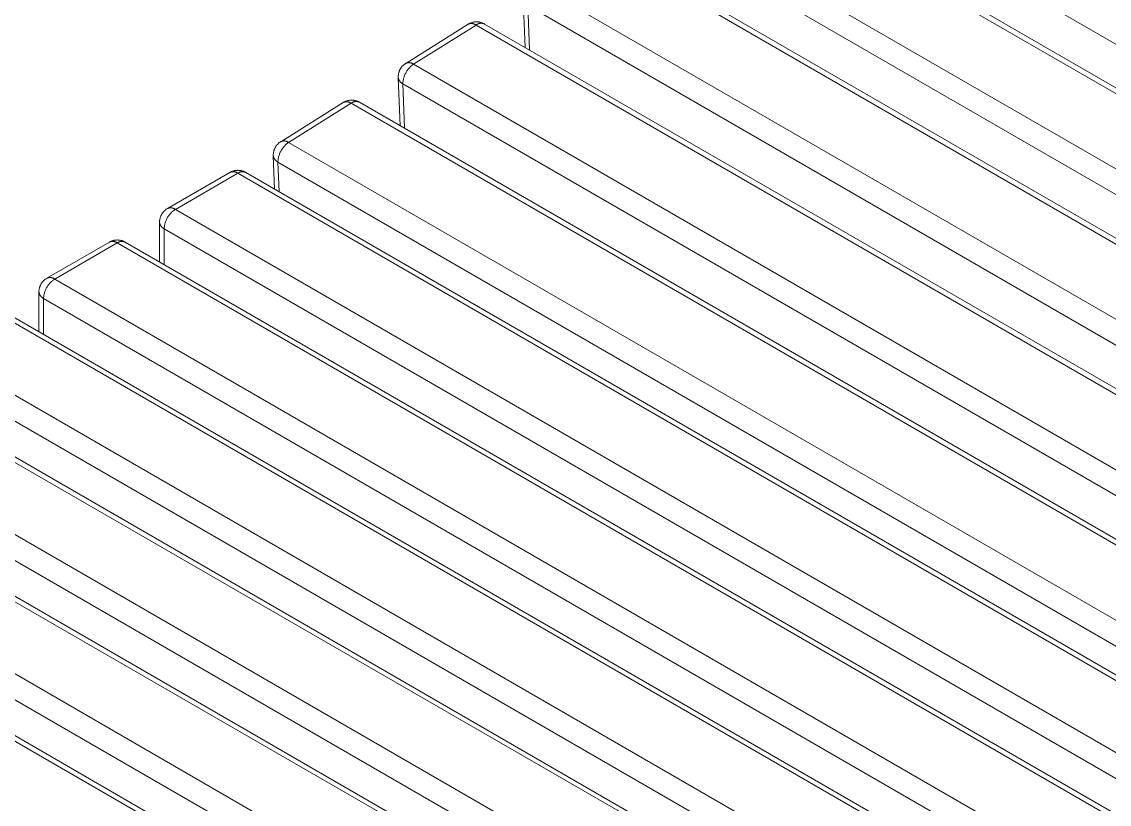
# Model space of a CAD drawing. Header units: millimetres. Extents: x -30 to 4992, y -440 to 3111.
# Drawn here: x 531.1 to 757.2, y 530.1 to 692.7 of the extents above; entities that cross this region are included whole.
import ezdxf

# ---------------------------------------------------------------- set-up
doc = ezdxf.new("R2010")
doc.units = ezdxf.units.MM
doc.layers.add('ZANO_R', color=7, linetype='Continuous', lineweight=0)

msp = doc.modelspace()

# ---------------------------------------------------------------- linework, layer by layer
at = {"layer": 'ZANO_R'}
for p, q in [((1519.64, 248.65), (688.29, 728.63)), ((1508.86, 244.59), (677.51, 724.57)), ((679.27, 724.78), (1510.58, 244.83)), ((664.52, 716.43), (1495.87, 236.45)), ((1493.65, 232.38), (662.3, 712.36)), ((1482.88, 228.32), (651.53, 708.3)), ((653.28, 708.51), (1484.59, 228.56)), ((638.54, 700.16), (1469.89, 220.18)), ((635.73, 687.37), (635.35, 697.41)), ((636.31, 696.09), (636.66, 686.84)), ((1467.66, 216.11), (636.31, 696.09)), ((610.91, 684.05), (623.89, 692.18)), ((623.89, 692.18), (623.94, 692.21)), ((623.93, 692.21), (624.03, 692.27)), ((623.94, 692.21), (623.99, 692.23)), ((623.99, 692.23), (624.04, 692.25)), ((624.03, 692.27), (624.13, 692.32)), ((624.04, 692.25), (624.09, 692.26)), ((624.09, 692.26), (624.14, 692.28)), ((624.13, 692.32), (624.23, 692.37)), ((624.14, 692.28), (624.2, 692.29)), ((624.2, 692.29), (624.25, 692.31)), ((624.23, 692.37), (624.33, 692.42)), ((624.25, 692.31), (624.3, 692.32)), ((624.3, 692.32), (624.36, 692.33)), ((624.33, 692.42), (624.43, 692.46)), ((624.36, 692.33), (624.41, 692.33)), ((624.41, 692.33), (624.47, 692.34)), ((624.43, 692.46), (624.54, 692.5)), ((624.47, 692.34), (624.52, 692.34)), ((624.52, 692.34), (624.57, 692.34)), ((624.54, 692.5), (624.64, 692.53)), ((624.57, 692.34), (624.63, 692.34)), ((624.63, 692.34), (624.68, 692.34)), ((624.64, 692.53), (624.75, 692.57)), ((624.68, 692.34), (624.74, 692.34)), ((624.74, 692.34), (624.79, 692.33)), ((624.75, 692.57), (624.86, 692.6)), ((624.79, 692.33), (624.85, 692.32)), ((624.85, 692.32), (624.9, 692.31)), ((624.86, 692.6), (624.97, 692.62)), ((624.9, 692.31), (624.95, 692.3)), ((624.95, 692.3), (625.01, 692.29)), ((624.97, 692.62), (625.08, 692.64)), ((625.01, 692.29), (625.06, 692.27)), ((625.06, 692.27), (625.11, 692.26)), ((625.08, 692.64), (625.19, 692.66)), ((625.11, 692.26), (625.16, 692.24)), ((625.16, 692.24), (625.21, 692.22)), ((625.19, 692.66), (625.3, 692.67)), ((625.21, 692.22), (625.26, 692.19)), ((625.26, 692.19), (625.31, 692.17)), ((625.3, 692.67), (625.42, 692.68)), ((625.31, 692.17), (625.36, 692.15)), ((625.36, 692.15), (625.41, 692.12)), ((625.41, 692.12), (625.45, 692.09)), ((625.42, 692.68), (625.53, 692.69)), ((625.45, 692.09), (625.5, 692.06)), ((625.5, 692.06), (625.54, 692.03)), ((625.53, 692.69), (625.64, 692.69)), ((625.59, 692.06), (625.54, 692.03)), ((625.64, 692.1), (625.59, 692.06)), ((625.64, 692.69), (625.75, 692.69)), ((625.69, 692.13), (625.64, 692.1)), ((625.74, 692.16), (625.69, 692.13)), ((625.79, 692.19), (625.74, 692.16)), ((625.75, 692.69), (625.87, 692.68)), ((625.84, 692.21), (625.79, 692.19)), ((625.89, 692.24), (625.84, 692.21)), ((625.87, 692.68), (625.98, 692.67)), ((625.94, 692.26), (625.89, 692.24)), ((626, 692.28), (625.94, 692.26)), ((625.98, 692.67), (626.09, 692.66)), ((626.05, 692.3), (626, 692.28)), ((626.11, 692.32), (626.05, 692.3)), ((626.09, 692.66), (626.2, 692.64)), ((626.16, 692.34), (626.11, 692.32)), ((626.22, 692.35), (626.16, 692.34)), ((626.2, 692.64), (626.31, 692.62)), ((626.28, 692.36), (626.22, 692.35)), ((626.33, 692.37), (626.28, 692.36)), ((626.31, 692.62), (626.42, 692.6)), ((626.39, 692.38), (626.33, 692.37)), ((626.45, 692.39), (626.39, 692.38)), ((626.42, 692.6), (626.53, 692.57)), ((626.51, 692.39), (626.45, 692.39)), ((626.57, 692.39), (626.51, 692.39)), ((626.53, 692.57), (626.64, 692.53)), ((626.62, 692.39), (626.57, 692.39)), ((626.68, 692.39), (626.62, 692.39)), ((626.64, 692.53), (626.75, 692.5)), ((626.74, 692.39), (626.68, 692.39)), ((626.8, 692.38), (626.74, 692.39)), ((626.75, 692.5), (626.85, 692.46)), ((626.85, 692.37), (626.8, 692.38)), ((626.85, 692.46), (626.95, 692.42)), ((626.91, 692.36), (626.85, 692.37)), ((626.97, 692.35), (626.91, 692.36)), ((626.95, 692.42), (627.06, 692.37)), ((627.03, 692.34), (626.97, 692.35)), ((627.08, 692.32), (627.03, 692.34)), ((627.06, 692.37), (627.16, 692.32)), ((627.14, 692.3), (627.08, 692.32)), ((627.19, 692.28), (627.14, 692.3)), ((627.16, 692.32), (627.26, 692.26)), ((627.25, 692.26), (627.19, 692.28)), ((627.3, 692.24), (627.25, 692.26)), ((627.3, 692.24), (1458.61, 212.28)), ((625.54, 692.03), (612.55, 683.89)), ((1456.89, 212.05), (625.54, 692.03)), ((609.81, 682.92), (609.87, 683.02)), ((609.87, 683.02), (609.93, 683.11)), ((609.93, 683.11), (609.99, 683.2)), ((609.99, 683.2), (610.06, 683.29)), ((610.06, 683.29), (610.13, 683.38)), ((610.13, 683.38), (610.21, 683.47)), ((610.21, 683.47), (610.28, 683.55)), ((610.28, 683.55), (610.36, 683.63)), ((610.36, 683.63), (610.45, 683.71)), ((610.45, 683.71), (610.53, 683.78)), ((610.53, 683.78), (610.62, 683.85)), ((610.62, 683.85), (610.71, 683.92)), ((610.71, 683.92), (610.8, 683.99)), ((610.8, 683.99), (610.9, 684.05)), ((610.9, 684.05), (610.95, 684.07)), ((610.95, 684.07), (611, 684.09)), ((611, 684.09), (611.05, 684.11)), ((611.05, 684.11), (611.1, 684.13)), ((611.1, 684.13), (611.15, 684.14)), ((611.15, 684.14), (611.2, 684.16)), ((611.2, 684.16), (611.26, 684.17)), ((611.26, 684.17), (611.31, 684.18)), ((611.31, 684.18), (611.36, 684.19)), ((611.36, 684.19), (611.42, 684.2)), ((611.42, 684.2), (611.47, 684.2)), ((611.47, 684.2), (611.53, 684.21)), ((611.62, 683.07), (611.5, 682.93)), ((611.53, 684.21), (611.58, 684.21)), ((611.58, 684.21), (611.64, 684.21)), ((611.74, 683.2), (611.62, 683.07)), ((611.64, 684.21), (611.69, 684.2)), ((611.69, 684.2), (611.75, 684.2)), ((611.86, 683.33), (611.74, 683.2)), ((611.75, 684.2), (611.8, 684.19)), ((611.8, 684.19), (611.85, 684.19)), ((611.85, 684.19), (611.91, 684.18)), ((611.99, 683.45), (611.86, 683.33)), ((611.91, 684.18), (611.96, 684.16)), ((611.96, 684.16), (612.01, 684.15)), ((612.13, 683.57), (611.99, 683.45)), ((612.01, 684.15), (612.07, 684.14)), ((612.07, 684.14), (612.12, 684.12)), ((612.12, 684.12), (612.17, 684.1)), ((612.26, 683.68), (612.13, 683.57)), ((612.17, 684.1), (612.22, 684.08)), ((612.22, 684.08), (612.27, 684.06)), ((612.41, 683.79), (612.26, 683.68)), ((612.27, 684.06), (612.32, 684.03)), ((612.32, 684.03), (612.37, 684.01)), ((612.37, 684.01), (612.41, 683.98)), ((612.41, 683.98), (612.46, 683.95)), ((612.55, 683.89), (612.41, 683.79)), ((612.46, 683.95), (612.51, 683.92)), ((612.51, 683.92), (612.55, 683.89)), ((612.55, 683.89), (1443.9, 203.91)), ((609.36, 681.3), (609.37, 681.42)), ((609.37, 681.19), (609.36, 681.3)), ((609.37, 681.53), (609.39, 681.64)), ((609.37, 681.42), (609.37, 681.53)), ((609.37, 681.13), (609.37, 681.19)), ((609.74, 671.1), (609.37, 681.14)), ((609.38, 681.08), (609.37, 681.13)), ((609.39, 681.02), (609.38, 681.08)), ((609.39, 681.64), (609.4, 681.75)), ((609.4, 680.97), (609.39, 681.02)), ((609.4, 681.75), (609.42, 681.87)), ((609.41, 680.91), (609.4, 680.97)), ((609.43, 680.86), (609.41, 680.91)), ((609.42, 681.87), (609.44, 681.98)), ((609.45, 680.8), (609.43, 680.86)), ((609.44, 681.98), (609.47, 682.09)), ((609.47, 680.75), (609.45, 680.8)), ((609.47, 682.09), (609.5, 682.2)), ((609.49, 680.7), (609.47, 680.75)), ((609.5, 682.2), (609.53, 682.3)), ((609.53, 682.3), (609.57, 682.41)), ((609.57, 682.41), (609.61, 682.51)), ((609.61, 682.51), (609.65, 682.62)), ((609.65, 682.62), (609.7, 682.72)), ((609.7, 682.72), (609.75, 682.82)), ((609.75, 682.82), (609.81, 682.92)), ((610.47, 680.88), (610.43, 680.7)), ((610.52, 681.05), (610.47, 680.88)), ((610.57, 681.22), (610.52, 681.05)), ((610.62, 681.39), (610.57, 681.22)), ((610.69, 681.56), (610.62, 681.39)), ((610.76, 681.72), (610.69, 681.56)), ((610.83, 681.88), (610.76, 681.72)), ((610.91, 682.04), (610.83, 681.88)), ((611, 682.2), (610.91, 682.04)), ((611.09, 682.35), (611, 682.2)), ((611.18, 682.5), (611.09, 682.35)), ((611.28, 682.65), (611.18, 682.5)), ((611.39, 682.79), (611.28, 682.65)), ((611.5, 682.93), (611.39, 682.79)), ((609.51, 680.64), (609.49, 680.7)), ((609.53, 680.59), (609.51, 680.64)), ((609.56, 680.54), (609.53, 680.59)), ((609.59, 680.49), (609.56, 680.54)), ((609.62, 680.45), (609.59, 680.49)), ((609.65, 680.4), (609.62, 680.45)), ((609.68, 680.35), (609.65, 680.4)), ((609.71, 680.31), (609.68, 680.35)), ((609.75, 680.26), (609.71, 680.31)), ((609.79, 680.22), (609.75, 680.26)), ((609.82, 680.18), (609.79, 680.22)), ((609.86, 680.14), (609.82, 680.18)), ((609.91, 680.1), (609.86, 680.14)), ((609.95, 680.06), (609.91, 680.1)), ((609.99, 680.02), (609.95, 680.06)), ((610.04, 679.99), (609.99, 680.02)), ((610.08, 679.96), (610.04, 679.99)), ((610.13, 679.93), (610.08, 679.96)), ((610.18, 679.9), (610.13, 679.93)), ((610.23, 679.87), (610.18, 679.9)), ((610.28, 679.84), (610.23, 679.87)), ((610.33, 679.82), (610.28, 679.84)), ((610.34, 680), (610.33, 679.82)), ((610.33, 679.82), (610.67, 670.56)), ((1441.68, 199.84), (610.33, 679.82)), ((610.35, 680.17), (610.34, 680)), ((610.37, 680.35), (610.35, 680.17)), ((610.4, 680.53), (610.37, 680.35)), ((610.43, 680.7), (610.4, 680.53)), ((598.45, 676.19), (598.55, 676.23)), ((598.55, 676.23), (598.66, 676.26)), ((598.66, 676.26), (598.77, 676.3)), ((598.77, 676.3), (598.88, 676.32)), ((598.88, 676.32), (598.99, 676.35)), ((598.99, 676.35), (599.1, 676.37)), ((599.1, 676.37), (599.21, 676.39)), ((599.21, 676.39), (599.32, 676.4)), ((599.32, 676.4), (599.43, 676.41)), ((599.43, 676.41), (599.54, 676.42)), ((599.54, 676.42), (599.66, 676.42)), ((599.66, 676.42), (599.77, 676.42)), ((599.77, 676.42), (599.88, 676.41)), ((599.88, 676.41), (599.99, 676.4)), ((599.99, 676.4), (600.11, 676.39)), ((600.11, 676.39), (600.22, 676.37)), ((600.22, 676.37), (600.33, 676.35)), ((600.33, 676.35), (600.44, 676.32)), ((600.44, 676.32), (600.55, 676.3)), ((600.55, 676.3), (600.65, 676.26)), ((600.65, 676.26), (600.76, 676.23)), ((600.76, 676.23), (600.87, 676.19)), ((584.92, 667.78), (597.9, 675.91)), ((599.56, 675.76), (586.57, 667.62)), ((597.9, 675.91), (597.95, 675.94)), ((597.94, 675.94), (598.04, 675.99)), ((597.95, 675.94), (598, 675.96)), ((598, 675.96), (598.06, 675.98)), ((598.04, 675.99), (598.14, 676.05)), ((598.06, 675.98), (598.11, 675.99)), ((598.11, 675.99), (598.16, 676.01)), ((598.14, 676.05), (598.24, 676.1)), ((598.16, 676.01), (598.21, 676.02)), ((598.21, 676.02), (598.26, 676.04)), ((598.24, 676.1), (598.34, 676.14)), ((598.26, 676.04), (598.32, 676.05)), ((598.32, 676.05), (598.37, 676.05)), ((598.34, 676.14), (598.45, 676.19)), ((598.37, 676.05), (598.43, 676.06)), ((598.43, 676.06), (598.48, 676.07)), ((598.48, 676.07), (598.53, 676.07)), ((598.53, 676.07), (598.59, 676.07)), ((598.59, 676.07), (598.64, 676.07)), ((598.64, 676.07), (598.7, 676.07)), ((598.7, 676.07), (598.75, 676.06)), ((598.75, 676.06), (598.81, 676.06)), ((598.81, 676.06), (598.86, 676.05)), ((598.86, 676.05), (598.91, 676.04)), ((598.91, 676.04), (598.97, 676.03)), ((598.97, 676.03), (599.02, 676.02)), ((599.02, 676.02), (599.07, 676)), ((599.07, 676), (599.13, 675.98)), ((599.13, 675.98), (599.18, 675.97)), ((599.18, 675.97), (599.23, 675.95)), ((599.23, 675.95), (599.28, 675.92)), ((599.28, 675.92), (599.33, 675.9)), ((599.33, 675.9), (599.37, 675.87)), ((599.37, 675.87), (599.42, 675.85)), ((599.42, 675.85), (599.47, 675.82)), ((599.47, 675.82), (599.51, 675.79)), ((599.51, 675.79), (599.56, 675.76)), ((599.6, 675.79), (599.56, 675.76)), ((1430.91, 195.78), (599.56, 675.76)), ((599.65, 675.83), (599.6, 675.79)), ((599.7, 675.86), (599.65, 675.83)), ((599.75, 675.89), (599.7, 675.86)), ((599.8, 675.92), (599.75, 675.89)), ((599.85, 675.94), (599.8, 675.92)), ((599.9, 675.97), (599.85, 675.94)), ((599.96, 675.99), (599.9, 675.97)), ((600.01, 676.01), (599.96, 675.99)), ((600.07, 676.03), (600.01, 676.01)), ((600.12, 676.05), (600.07, 676.03)), ((600.18, 676.07), (600.12, 676.05)), ((600.23, 676.08), (600.18, 676.07)), ((600.29, 676.09), (600.23, 676.08)), ((600.35, 676.1), (600.29, 676.09)), ((600.41, 676.11), (600.35, 676.1)), ((600.46, 676.12), (600.41, 676.11)), ((600.52, 676.12), (600.46, 676.12)), ((600.58, 676.12), (600.52, 676.12)), ((600.64, 676.12), (600.58, 676.12)), ((600.7, 676.12), (600.64, 676.12)), ((600.75, 676.12), (600.7, 676.12)), ((600.81, 676.11), (600.75, 676.12)), ((600.87, 676.1), (600.81, 676.11)), ((600.87, 676.19), (600.97, 676.14)), ((600.93, 676.09), (600.87, 676.1)), ((600.98, 676.08), (600.93, 676.09)), ((600.97, 676.14), (601.07, 676.1)), ((601.04, 676.07), (600.98, 676.08)), ((601.1, 676.05), (601.04, 676.07)), ((601.07, 676.1), (601.17, 676.05)), ((601.15, 676.03), (601.1, 676.05)), ((601.21, 676.01), (601.15, 676.03)), ((601.17, 676.05), (601.27, 675.99)), ((601.26, 675.99), (601.21, 676.01)), ((601.31, 675.97), (601.26, 675.99)), ((601.31, 675.97), (1432.62, 196.01)), ((584.15, 667.11), (584.22, 667.2)), ((584.22, 667.2), (584.3, 667.28)), ((584.3, 667.28), (584.38, 667.36)), ((584.38, 667.36), (584.46, 667.44)), ((584.46, 667.44), (584.55, 667.51)), ((584.55, 667.51), (584.63, 667.58)), ((584.63, 667.58), (584.72, 667.65)), ((584.72, 667.65), (584.82, 667.71)), ((584.82, 667.71), (584.91, 667.78)), ((584.91, 667.78), (584.96, 667.8)), ((584.96, 667.8), (585.01, 667.82)), ((585.01, 667.82), (585.06, 667.84)), ((585.06, 667.84), (585.11, 667.86)), ((585.11, 667.86), (585.17, 667.87)), ((585.17, 667.87), (585.22, 667.89)), ((585.22, 667.89), (585.27, 667.9)), ((585.27, 667.9), (585.33, 667.91)), ((585.33, 667.91), (585.38, 667.92)), ((585.38, 667.92), (585.43, 667.93)), ((585.43, 667.93), (585.49, 667.93)), ((585.49, 667.93), (585.54, 667.93)), ((585.54, 667.93), (585.6, 667.94)), ((585.6, 667.94), (585.65, 667.94)), ((585.65, 667.94), (585.71, 667.93)), ((585.71, 667.93), (585.76, 667.93)), ((585.76, 667.93), (585.81, 667.92)), ((585.81, 667.92), (585.87, 667.92)), ((585.87, 667.92), (585.92, 667.91)), ((586.01, 667.18), (585.88, 667.06)), ((585.92, 667.91), (585.98, 667.89)), ((585.98, 667.89), (586.03, 667.88)), ((586.14, 667.3), (586.01, 667.18)), ((586.03, 667.88), (586.08, 667.87)), ((586.08, 667.87), (586.13, 667.85)), ((586.13, 667.85), (586.18, 667.83)), ((586.28, 667.41), (586.14, 667.3)), ((586.18, 667.83), (586.23, 667.81)), ((586.23, 667.81), (586.28, 667.79)), ((586.28, 667.79), (586.33, 667.76)), ((586.42, 667.52), (586.28, 667.41)), ((586.33, 667.76), (586.38, 667.74)), ((586.38, 667.74), (586.43, 667.71)), ((586.57, 667.62), (586.42, 667.52)), ((586.43, 667.71), (586.48, 667.68)), ((586.48, 667.68), (586.52, 667.65)), ((586.52, 667.65), (586.57, 667.62)), ((586.57, 667.62), (1417.92, 187.64)), ((583.38, 665.15), (583.39, 665.26)), ((583.38, 665.03), (583.38, 665.15)), ((583.38, 664.92), (583.38, 665.03)), ((583.39, 664.86), (583.38, 664.92)), ((583.39, 665.26), (583.4, 665.37)), ((583.4, 665.37), (583.41, 665.48)), ((583.41, 665.48), (583.43, 665.59)), ((583.43, 665.59), (583.46, 665.71)), ((583.46, 665.71), (583.48, 665.82)), ((583.48, 665.82), (583.51, 665.92)), ((583.51, 665.92), (583.55, 666.03)), ((583.55, 666.03), (583.58, 666.14)), ((583.58, 666.14), (583.62, 666.24)), ((583.62, 666.24), (583.67, 666.35)), ((583.67, 666.35), (583.72, 666.45)), ((583.72, 666.45), (583.77, 666.55)), ((583.77, 666.55), (583.82, 666.65)), ((583.82, 666.65), (583.88, 666.75)), ((583.88, 666.75), (583.94, 666.84)), ((583.94, 666.84), (584.01, 666.93)), ((584.01, 666.93), (584.08, 667.02)), ((584.08, 667.02), (584.15, 667.11)), ((584.58, 664.95), (584.53, 664.78)), ((584.64, 665.12), (584.58, 664.95)), ((584.7, 665.28), (584.64, 665.12)), ((584.77, 665.45), (584.7, 665.28)), ((584.84, 665.61), (584.77, 665.45)), ((584.92, 665.77), (584.84, 665.61)), ((585.01, 665.93), (584.92, 665.77)), ((585.1, 666.08), (585.01, 665.93)), ((585.2, 666.23), (585.1, 666.08)), ((585.3, 666.38), (585.2, 666.23)), ((585.4, 666.52), (585.3, 666.38)), ((585.52, 666.66), (585.4, 666.52)), ((585.63, 666.8), (585.52, 666.66)), ((585.75, 666.93), (585.63, 666.8)), ((585.88, 667.06), (585.75, 666.93)), ((583.64, 657.93), (583.38, 664.87)), ((583.39, 664.81), (583.39, 664.86)), ((583.4, 664.75), (583.39, 664.81)), ((583.42, 664.7), (583.4, 664.75)), ((583.43, 664.64), (583.42, 664.7)), ((583.44, 664.59), (583.43, 664.64)), ((583.46, 664.53), (583.44, 664.59)), ((583.48, 664.48), (583.46, 664.53)), ((583.5, 664.43), (583.48, 664.48)), ((583.52, 664.37), (583.5, 664.43)), ((583.55, 664.32), (583.52, 664.37)), ((583.57, 664.27), (583.55, 664.32)), ((583.6, 664.22), (583.57, 664.27)), ((583.63, 664.17), (583.6, 664.22)), ((583.66, 664.13), (583.63, 664.17)), ((583.69, 664.08), (583.66, 664.13)), ((583.73, 664.04), (583.69, 664.08)), ((583.76, 663.99), (583.73, 664.04)), ((583.8, 663.95), (583.76, 663.99)), ((583.84, 663.91), (583.8, 663.95)), ((583.88, 663.87), (583.84, 663.91)), ((583.92, 663.83), (583.88, 663.87)), ((583.96, 663.79), (583.92, 663.83)), ((584.01, 663.75), (583.96, 663.79)), ((584.05, 663.72), (584.01, 663.75)), ((584.1, 663.69), (584.05, 663.72)), ((584.14, 663.66), (584.1, 663.69)), ((584.19, 663.63), (584.14, 663.66)), ((584.24, 663.6), (584.19, 663.63)), ((584.29, 663.57), (584.24, 663.6)), ((584.34, 663.55), (584.29, 663.57)), ((584.35, 663.72), (584.34, 663.55)), ((584.34, 663.55), (584.57, 657.39)), ((1415.69, 183.57), (584.34, 663.55)), ((584.37, 663.9), (584.35, 663.72)), ((584.39, 664.08), (584.37, 663.9)), ((584.41, 664.26), (584.39, 664.08)), ((584.45, 664.43), (584.41, 664.26)), ((584.49, 664.61), (584.45, 664.43)), ((584.53, 664.78), (584.49, 664.61)), ((561.36, 653.88), (574.37, 661.39)), ((576.01, 661.22), (563.01, 653.71)), ((574.37, 661.39), (574.47, 661.44)), ((574.37, 661.39), (574.42, 661.41)), ((574.42, 661.41), (574.48, 661.43)), ((574.47, 661.44), (574.56, 661.49)), ((574.48, 661.43), (574.53, 661.45)), ((574.53, 661.45), (574.58, 661.47)), ((574.56, 661.49), (574.67, 661.54)), ((574.58, 661.47), (574.64, 661.48)), ((574.64, 661.48), (574.7, 661.49)), ((574.67, 661.54), (574.77, 661.58)), ((574.7, 661.49), (574.75, 661.5)), ((574.75, 661.5), (574.81, 661.51)), ((574.77, 661.58), (574.87, 661.62)), ((574.81, 661.51), (574.87, 661.52)), ((574.87, 661.62), (574.97, 661.66)), ((574.87, 661.52), (574.92, 661.53)), ((574.92, 661.53), (574.98, 661.53)), ((574.97, 661.66), (575.08, 661.69)), ((574.98, 661.53), (575.04, 661.53)), ((575.04, 661.53), (575.1, 661.53)), ((575.08, 661.69), (575.19, 661.72)), ((575.1, 661.53), (575.15, 661.53)), ((575.15, 661.53), (575.21, 661.52)), ((575.19, 661.72), (575.3, 661.75)), ((575.21, 661.52), (575.27, 661.52)), ((575.27, 661.52), (575.33, 661.51)), ((575.3, 661.75), (575.4, 661.77)), ((575.33, 661.51), (575.38, 661.5)), ((575.38, 661.5), (575.44, 661.49)), ((575.4, 661.77), (575.51, 661.79)), ((575.44, 661.49), (575.49, 661.47)), ((575.49, 661.47), (575.55, 661.45)), ((575.51, 661.79), (575.62, 661.8)), ((575.55, 661.45), (575.6, 661.44)), ((575.6, 661.44), (575.66, 661.42)), ((575.62, 661.8), (575.73, 661.81)), ((575.66, 661.42), (575.71, 661.39)), ((575.71, 661.39), (575.76, 661.37)), ((575.73, 661.81), (575.84, 661.82)), ((575.76, 661.37), (575.81, 661.34)), ((575.81, 661.34), (575.87, 661.32)), ((575.84, 661.82), (575.96, 661.83)), ((575.87, 661.32), (575.91, 661.29)), ((575.91, 661.29), (575.96, 661.26)), ((575.96, 661.83), (576.07, 661.83)), ((575.96, 661.26), (576.01, 661.22)), ((576.06, 661.26), (576.01, 661.22)), ((1407.36, 181.24), (576.01, 661.22)), ((576.11, 661.29), (576.06, 661.26)), ((576.07, 661.83), (576.18, 661.82)), ((576.16, 661.32), (576.11, 661.29)), ((576.21, 661.34), (576.16, 661.32)), ((576.18, 661.82), (576.29, 661.81)), ((576.26, 661.37), (576.21, 661.34)), ((576.31, 661.39), (576.26, 661.37)), ((576.29, 661.81), (576.4, 661.8)), ((576.36, 661.42), (576.31, 661.39)), ((576.42, 661.44), (576.36, 661.42)), ((576.4, 661.8), (576.51, 661.79)), ((576.47, 661.45), (576.42, 661.44)), ((576.53, 661.47), (576.47, 661.45)), ((576.51, 661.79), (576.62, 661.77)), ((576.58, 661.49), (576.53, 661.47)), ((576.64, 661.5), (576.58, 661.49)), ((576.62, 661.77), (576.73, 661.75)), ((576.7, 661.51), (576.64, 661.5)), ((576.75, 661.52), (576.7, 661.51)), ((576.73, 661.75), (576.83, 661.72)), ((576.81, 661.52), (576.75, 661.52)), ((576.87, 661.53), (576.81, 661.52)), ((576.83, 661.72), (576.94, 661.69)), ((576.93, 661.53), (576.87, 661.53)), ((576.98, 661.53), (576.93, 661.53)), ((576.94, 661.69), (577.05, 661.66)), ((577.04, 661.53), (576.98, 661.53)), ((577.1, 661.53), (577.04, 661.53)), ((577.05, 661.66), (577.15, 661.62)), ((577.16, 661.52), (577.1, 661.53)), ((577.15, 661.62), (577.25, 661.58)), ((577.21, 661.51), (577.16, 661.52)), ((577.27, 661.5), (577.21, 661.51)), ((577.25, 661.58), (577.36, 661.54)), ((577.33, 661.49), (577.27, 661.5)), ((577.38, 661.48), (577.33, 661.49)), ((577.36, 661.54), (577.46, 661.49)), ((577.44, 661.47), (577.38, 661.48)), ((577.49, 661.45), (577.44, 661.47)), ((577.46, 661.49), (577.56, 661.44)), ((577.55, 661.43), (577.49, 661.45)), ((577.6, 661.41), (577.55, 661.43)), ((577.56, 661.44), (577.65, 661.39)), ((577.65, 661.39), (577.6, 661.41)), ((577.65, 661.39), (1409, 181.41)), ((560.95, 653.59), (561.04, 653.66)), ((561.04, 653.66), (561.13, 653.73)), ((561.13, 653.73), (561.23, 653.79)), ((561.23, 653.79), (561.32, 653.85)), ((561.36, 653.88), (561.42, 653.9)), ((561.42, 653.9), (561.47, 653.92)), ((561.47, 653.92), (561.53, 653.94)), ((561.53, 653.94), (561.58, 653.96)), ((561.58, 653.96), (561.64, 653.97)), ((561.64, 653.97), (561.69, 653.99)), ((561.69, 653.99), (561.75, 654)), ((561.75, 654), (561.81, 654.01)), ((561.81, 654.01), (561.86, 654.01)), ((561.86, 654.01), (561.92, 654.02)), ((561.92, 654.02), (561.98, 654.02)), ((561.98, 654.02), (562.03, 654.02)), ((562.03, 654.02), (562.09, 654.02)), ((562.09, 654.02), (562.15, 654.02)), ((562.15, 654.02), (562.21, 654.02)), ((562.21, 654.02), (562.26, 654.01)), ((562.26, 654.01), (562.32, 654)), ((562.32, 654), (562.38, 653.99)), ((562.38, 653.99), (562.43, 653.98)), ((562.43, 653.98), (562.49, 653.96)), ((562.49, 653.96), (562.55, 653.95)), ((562.55, 653.95), (562.6, 653.93)), ((562.6, 653.93), (562.65, 653.91)), ((562.65, 653.91), (562.71, 653.89)), ((562.71, 653.89), (562.76, 653.86)), ((562.86, 653.61), (562.71, 653.51)), ((562.76, 653.86), (562.81, 653.84)), ((562.81, 653.84), (562.86, 653.81)), ((562.86, 653.81), (562.91, 653.78)), ((563.01, 653.71), (562.86, 653.61)), ((562.91, 653.78), (562.96, 653.75)), ((562.96, 653.75), (563.01, 653.71)), ((563.01, 653.71), (1304.01, 225.9)), ((559.73, 651.26), (559.74, 651.37)), ((559.74, 651.37), (559.75, 651.48)), ((559.75, 651.48), (559.77, 651.6)), ((559.77, 651.6), (559.79, 651.71)), ((559.79, 651.71), (559.82, 651.82)), ((559.82, 651.82), (559.85, 651.93)), ((559.85, 651.93), (559.88, 652.03)), ((559.88, 652.03), (559.91, 652.14)), ((559.91, 652.14), (559.95, 652.25)), ((559.95, 652.25), (560, 652.35)), ((560, 652.35), (560.05, 652.45)), ((560.05, 652.45), (560.1, 652.55)), ((560.1, 652.55), (560.15, 652.65)), ((560.15, 652.65), (560.21, 652.75)), ((560.21, 652.75), (560.27, 652.85)), ((560.27, 652.85), (560.33, 652.94)), ((560.33, 652.94), (560.4, 653.03)), ((560.4, 653.03), (560.47, 653.12)), ((560.47, 653.12), (560.54, 653.21)), ((560.54, 653.21), (560.62, 653.29)), ((560.62, 653.29), (560.7, 653.37)), ((560.7, 653.37), (560.78, 653.45)), ((560.78, 653.45), (560.86, 653.52)), ((560.86, 653.52), (560.95, 653.59)), ((561.09, 651.42), (561.02, 651.26)), ((561.16, 651.59), (561.09, 651.42)), ((561.24, 651.75), (561.16, 651.59)), ((561.32, 651.9), (561.24, 651.75)), ((561.41, 652.06), (561.32, 651.9)), ((561.5, 652.21), (561.41, 652.06)), ((561.6, 652.36), (561.5, 652.21)), ((561.71, 652.5), (561.6, 652.36)), ((561.82, 652.64), (561.71, 652.5)), ((561.93, 652.78), (561.82, 652.64)), ((562.05, 652.91), (561.93, 652.78)), ((562.18, 653.04), (562.05, 652.91)), ((562.3, 653.17), (562.18, 653.04)), ((562.44, 653.28), (562.3, 653.17)), ((562.57, 653.4), (562.44, 653.28)), ((562.71, 653.51), (562.57, 653.4)), ((559.72, 651.15), (559.73, 651.26)), ((559.72, 651.03), (559.72, 651.15)), ((559.72, 642.78), (559.72, 651.03)), ((559.73, 650.98), (559.72, 651.03)), ((559.74, 650.92), (559.73, 650.98)), ((559.75, 650.86), (559.74, 650.92)), ((559.76, 650.81), (559.75, 650.86)), ((559.78, 650.75), (559.76, 650.81)), ((559.79, 650.7), (559.78, 650.75)), ((559.81, 650.64), (559.79, 650.7)), ((559.83, 650.59), (559.81, 650.64)), ((559.85, 650.53), (559.83, 650.59)), ((559.88, 650.48), (559.85, 650.53)), ((559.9, 650.43), (559.88, 650.48)), ((559.93, 650.38), (559.9, 650.43)), ((559.96, 650.33), (559.93, 650.38)), ((559.99, 650.28), (559.96, 650.33)), ((560.02, 650.23), (559.99, 650.28)), ((560.06, 650.19), (560.02, 650.23)), ((560.09, 650.14), (560.06, 650.19)), ((560.13, 650.1), (560.09, 650.14)), ((560.17, 650.06), (560.13, 650.1)), ((560.21, 650.02), (560.17, 650.06)), ((560.25, 649.98), (560.21, 650.02)), ((560.3, 649.94), (560.25, 649.98)), ((560.34, 649.9), (560.3, 649.94)), ((560.39, 649.87), (560.34, 649.9)), ((560.43, 649.83), (560.39, 649.87)), ((560.48, 649.8), (560.43, 649.83)), ((560.53, 649.77), (560.48, 649.8)), ((560.58, 649.74), (560.53, 649.77)), ((560.63, 649.72), (560.58, 649.74)), ((560.68, 649.69), (560.63, 649.72)), ((560.7, 649.87), (560.68, 649.69)), ((560.68, 649.69), (560.68, 642.22)), ((1392.03, 169.71), (560.68, 649.69)), ((560.72, 650.05), (560.7, 649.87)), ((560.74, 650.22), (560.72, 650.05)), ((560.77, 650.4), (560.74, 650.22)), ((560.81, 650.58), (560.77, 650.4)), ((560.85, 650.75), (560.81, 650.58)), ((560.9, 650.92), (560.85, 650.75)), ((560.96, 651.09), (560.9, 650.92)), ((561.02, 651.26), (560.96, 651.09)), ((536.28, 639.4), (549.29, 646.91)), ((549.29, 646.91), (549.39, 646.96)), ((549.29, 646.91), (549.34, 646.93)), ((549.34, 646.93), (549.4, 646.95)), ((549.39, 646.96), (549.48, 647.01)), ((549.4, 646.95), (549.45, 646.97)), ((549.45, 646.97), (549.5, 646.99)), ((549.48, 647.01), (549.59, 647.06)), ((549.5, 646.99), (549.56, 647)), ((549.56, 647), (549.62, 647.01)), ((549.59, 647.06), (549.69, 647.1)), ((549.62, 647.01), (549.67, 647.03)), ((549.67, 647.03), (549.73, 647.03)), ((549.69, 647.1), (549.79, 647.14)), ((549.73, 647.03), (549.79, 647.04)), ((549.79, 647.14), (549.9, 647.18)), ((549.79, 647.04), (549.84, 647.05)), ((549.84, 647.05), (549.9, 647.05)), ((549.9, 647.18), (550, 647.21)), ((549.9, 647.05), (549.96, 647.05)), ((549.96, 647.05), (550.02, 647.05)), ((550, 647.21), (550.11, 647.24)), ((550.02, 647.05), (550.07, 647.05)), ((550.07, 647.05), (550.13, 647.04)), ((550.11, 647.24), (550.22, 647.27)), ((550.13, 647.04), (550.19, 647.04)), ((550.19, 647.04), (550.25, 647.03)), ((550.22, 647.27), (550.32, 647.29)), ((550.25, 647.03), (550.3, 647.02)), ((550.3, 647.02), (550.36, 647.01)), ((550.32, 647.29), (550.43, 647.31)), ((550.36, 647.01), (550.41, 646.99)), ((550.41, 646.99), (550.47, 646.97)), ((550.43, 647.31), (550.54, 647.32)), ((550.47, 646.97), (550.52, 646.96)), ((550.52, 646.96), (550.58, 646.94)), ((550.54, 647.32), (550.65, 647.33)), ((550.58, 646.94), (550.63, 646.91)), ((550.63, 646.91), (550.68, 646.89)), ((550.65, 647.33), (550.76, 647.34)), ((550.68, 646.89), (550.74, 646.86)), ((550.74, 646.86), (550.79, 646.84)), ((550.76, 647.34), (550.88, 647.35)), ((550.79, 646.84), (550.84, 646.81)), ((550.88, 647.35), (550.99, 647.35)), ((550.99, 647.35), (551.1, 647.34)), ((551.08, 646.84), (551.03, 646.81)), ((551.13, 646.86), (551.08, 646.84)), ((551.1, 647.34), (551.21, 647.33)), ((551.18, 646.89), (551.13, 646.86)), ((551.23, 646.91), (551.18, 646.89)), ((551.21, 647.33), (551.32, 647.32)), ((551.28, 646.94), (551.23, 646.91)), ((551.34, 646.96), (551.28, 646.94)), ((551.32, 647.32), (551.43, 647.31)), ((551.39, 646.97), (551.34, 646.96)), ((551.45, 646.99), (551.39, 646.97)), ((551.43, 647.31), (551.54, 647.29)), ((551.5, 647.01), (551.45, 646.99)), ((551.56, 647.02), (551.5, 647.01)), ((551.54, 647.29), (551.65, 647.27)), ((551.62, 647.03), (551.56, 647.02)), ((551.67, 647.04), (551.62, 647.03)), ((551.65, 647.27), (551.75, 647.24)), ((551.73, 647.04), (551.67, 647.04)), ((551.79, 647.05), (551.73, 647.04)), ((551.75, 647.24), (551.86, 647.21)), ((551.85, 647.05), (551.79, 647.05)), ((551.9, 647.05), (551.85, 647.05)), ((551.86, 647.21), (551.97, 647.18)), ((551.96, 647.05), (551.9, 647.05)), ((552.02, 647.05), (551.96, 647.05)), ((551.97, 647.18), (552.07, 647.14)), ((552.08, 647.04), (552.02, 647.05)), ((552.07, 647.14), (552.18, 647.1)), ((552.13, 647.03), (552.08, 647.04)), ((552.19, 647.03), (552.13, 647.03)), ((552.18, 647.1), (552.28, 647.06)), ((552.25, 647.01), (552.19, 647.03)), ((552.3, 647), (552.25, 647.01)), ((552.28, 647.06), (552.38, 647.01)), ((552.36, 646.99), (552.3, 647)), ((552.41, 646.97), (552.36, 646.99)), ((552.38, 647.01), (552.48, 646.96)), ((552.47, 646.95), (552.41, 646.97)), ((552.52, 646.93), (552.47, 646.95)), ((552.48, 646.96), (552.57, 646.91)), ((552.57, 646.91), (552.52, 646.93)), ((552.57, 646.91), (1383.92, 166.93)), ((550.93, 646.74), (537.93, 639.23)), ((550.84, 646.81), (550.88, 646.78)), ((550.88, 646.78), (550.93, 646.74)), ((550.98, 646.78), (550.93, 646.74)), ((1281.66, 224.86), (550.93, 646.74)), ((551.03, 646.81), (550.98, 646.78)), ((534.88, 637.77), (534.92, 637.87)), ((534.92, 637.87), (534.97, 637.97)), ((534.97, 637.97), (535.02, 638.08)), ((535.02, 638.08), (535.07, 638.17)), ((535.07, 638.17), (535.13, 638.27)), ((535.13, 638.27), (535.19, 638.37)), ((535.19, 638.37), (535.25, 638.46)), ((535.25, 638.46), (535.32, 638.55)), ((535.32, 638.55), (535.39, 638.64)), ((535.39, 638.64), (535.46, 638.73)), ((535.46, 638.73), (535.54, 638.81)), ((535.54, 638.81), (535.62, 638.89)), ((535.62, 638.89), (535.7, 638.97)), ((535.7, 638.97), (535.78, 639.04)), ((535.78, 639.04), (535.87, 639.11)), ((535.87, 639.11), (535.96, 639.18)), ((535.96, 639.18), (536.05, 639.25)), ((536.05, 639.25), (536.15, 639.31)), ((536.15, 639.31), (536.24, 639.37)), ((536.28, 639.4), (536.34, 639.42)), ((536.34, 639.42), (536.39, 639.44)), ((536.39, 639.44), (536.45, 639.46)), ((536.52, 637.88), (536.42, 637.73)), ((536.45, 639.46), (536.5, 639.48)), ((536.5, 639.48), (536.56, 639.49)), ((536.63, 638.02), (536.52, 637.88)), ((536.56, 639.49), (536.61, 639.51)), ((536.61, 639.51), (536.67, 639.52)), ((536.74, 638.16), (536.63, 638.02)), ((536.67, 639.52), (536.73, 639.53)), ((536.73, 639.53), (536.78, 639.53)), ((536.85, 638.3), (536.74, 638.16)), ((536.78, 639.53), (536.84, 639.54)), ((536.84, 639.54), (536.9, 639.54)), ((536.97, 638.43), (536.85, 638.3)), ((536.9, 639.54), (536.95, 639.54)), ((536.95, 639.54), (537.01, 639.54)), ((537.1, 638.56), (536.97, 638.43)), ((537.01, 639.54), (537.07, 639.54)), ((537.07, 639.54), (537.13, 639.54)), ((537.23, 638.69), (537.1, 638.56)), ((537.13, 639.54), (537.18, 639.53)), ((537.18, 639.53), (537.24, 639.52)), ((537.36, 638.8), (537.23, 638.69)), ((537.24, 639.52), (537.3, 639.51)), ((537.3, 639.51), (537.35, 639.5)), ((537.35, 639.5), (537.41, 639.48)), ((537.49, 638.92), (537.36, 638.8)), ((537.41, 639.48), (537.47, 639.47)), ((537.47, 639.47), (537.52, 639.45)), ((537.63, 639.03), (537.49, 638.92)), ((537.52, 639.45), (537.57, 639.43)), ((537.57, 639.43), (537.63, 639.41)), ((537.63, 639.41), (537.68, 639.38)), ((537.78, 639.13), (537.63, 639.03)), ((537.68, 639.38), (537.73, 639.36)), ((537.73, 639.36), (537.78, 639.33)), ((537.78, 639.33), (537.83, 639.3)), ((537.93, 639.23), (537.78, 639.13)), ((537.83, 639.3), (537.88, 639.27)), ((537.88, 639.27), (537.93, 639.23)), ((537.93, 639.23), (1369.28, 159.25)), ((534.64, 636.67), (534.65, 636.78)), ((534.64, 636.55), (534.64, 636.67)), ((534.64, 628.3), (534.64, 636.55)), ((534.65, 636.5), (534.64, 636.55)), ((534.65, 636.78), (534.66, 636.89)), ((534.66, 636.44), (534.65, 636.5)), ((534.66, 636.89), (534.67, 637)), ((534.67, 636.38), (534.66, 636.44)), ((534.67, 637), (534.69, 637.12)), ((534.68, 636.33), (534.67, 636.38)), ((534.7, 636.27), (534.68, 636.33)), ((534.69, 637.12), (534.71, 637.23)), ((534.71, 636.22), (534.7, 636.27)), ((534.71, 637.23), (534.74, 637.34)), ((534.73, 636.16), (534.71, 636.22)), ((534.75, 636.11), (534.73, 636.16)), ((534.74, 637.34), (534.77, 637.45)), ((534.77, 636.05), (534.75, 636.11)), ((534.77, 637.45), (534.8, 637.55)), ((534.8, 636), (534.77, 636.05)), ((534.8, 637.55), (534.84, 637.66)), ((534.82, 635.95), (534.8, 636)), ((534.85, 635.9), (534.82, 635.95)), ((534.84, 637.66), (534.88, 637.77)), ((534.88, 635.85), (534.85, 635.9)), ((534.91, 635.8), (534.88, 635.85)), ((534.94, 635.75), (534.91, 635.8)), ((534.98, 635.71), (534.94, 635.75)), ((535.01, 635.66), (534.98, 635.71)), ((535.05, 635.62), (535.01, 635.66)), ((535.09, 635.58), (535.05, 635.62)), ((535.13, 635.54), (535.09, 635.58)), ((535.17, 635.5), (535.13, 635.54)), ((535.64, 635.57), (535.62, 635.39)), ((535.66, 635.75), (535.64, 635.57)), ((535.69, 635.92), (535.66, 635.75)), ((535.73, 636.1), (535.69, 635.92)), ((535.77, 636.27), (535.73, 636.1)), ((535.82, 636.44), (535.77, 636.27)), ((535.88, 636.61), (535.82, 636.44)), ((535.94, 636.78), (535.88, 636.61)), ((536.01, 636.94), (535.94, 636.78)), ((536.08, 637.11), (536.01, 636.94)), ((536.16, 637.27), (536.08, 637.11)), ((536.24, 637.42), (536.16, 637.27)), ((536.33, 637.58), (536.24, 637.42)), ((536.42, 637.73), (536.33, 637.58)), ((535.22, 635.46), (535.17, 635.5)), ((535.26, 635.42), (535.22, 635.46)), ((535.31, 635.39), (535.26, 635.42)), ((535.35, 635.35), (535.31, 635.39)), ((535.4, 635.32), (535.35, 635.35)), ((535.45, 635.29), (535.4, 635.32)), ((535.5, 635.26), (535.45, 635.29)), ((535.55, 635.24), (535.5, 635.26)), ((535.6, 635.21), (535.55, 635.24)), ((535.62, 635.39), (535.6, 635.21)), ((535.6, 635.21), (535.6, 627.74)), ((1275.15, 208.23), (535.6, 635.21)), ((1256.08, 210.67), (525.85, 632.26)), ((527.49, 632.43), (1358.84, 152.45)), ((512.85, 624.76), (1344.2, 144.77)), ((1341.88, 140.75), (510.52, 620.73)), ((1128.77, 255.21), (500.77, 617.78)), ((502.41, 617.95), (1333.76, 137.97)), ((487.77, 610.28), (1319.12, 130.29)), ((1223.98, 179.86), (485.44, 606.25)), ((1080.72, 253.99), (475.69, 603.3)), ((477.33, 603.47), (1308.68, 123.49)), ((462.69, 595.8), (1203.38, 168.16)), ((1221.44, 152.37), (460.36, 591.77)), ((1056.41, 239.07), (450.61, 588.82)), ((452.25, 588.99), (1283.6, 109.01))]:
    msp.add_line(p, q, dxfattribs=at)

doc.saveas('drawing.dxf')
